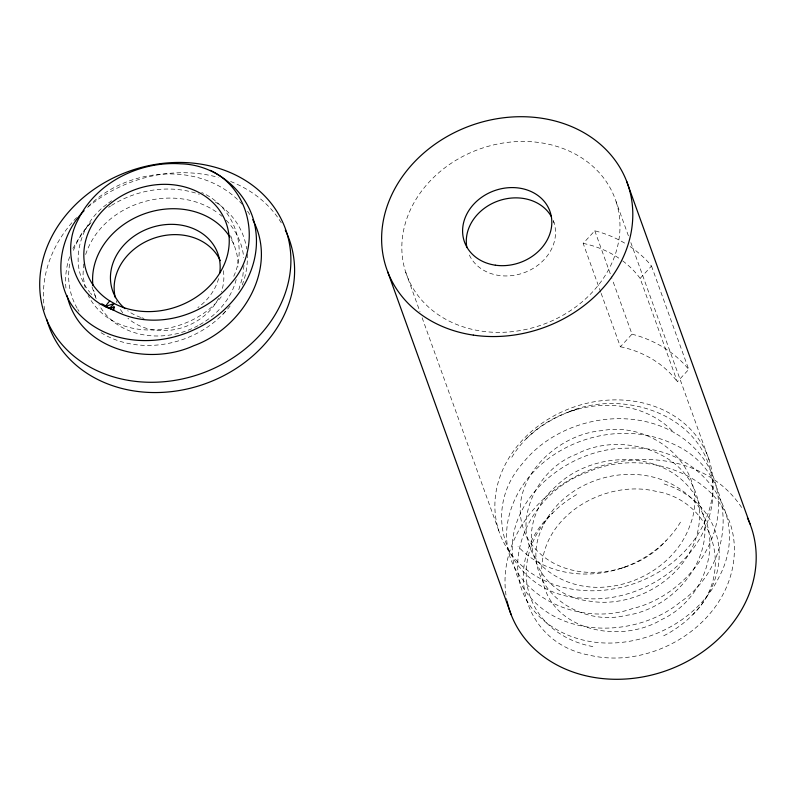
<?xml version="1.0" encoding="UTF-8"?>
<svg xmlns="http://www.w3.org/2000/svg" width="796" height="796" viewBox="0 0 796 796"><rect width="100%" height="100%" fill="white"/><g stroke="black" fill="none" stroke-linecap="round" stroke-linejoin="round"><path stroke-width="0.6" stroke-dasharray="3.98 2.98" d="M243.974 265.476L242.74 276.71L238.681 289.993M83.54 263.964L83.013 275.525L85.162 287.724M69.66 256.77C66.068 267.227 64.745 278.5 66.098 289.495M85.66 254.491C102.714 202.443 175.011 180.941 218.532 213.497M233.745 276.282C248.093 245.437 232.83 206.015 201.677 192.523M72.914 248.471L81.59 233.616L91.54 221.845A90.784 76.307 -19.8 0 0 72.993 251.626M221.298 296.749C190.144 337.215 114.097 345.245 88.107 295.406M101.042 332.698A90.784 76.307 -19.8 0 0 222.97 314.151L226.233 310.46M663.675 635.825A98.047 82.416 -19.8 0 0 692.888 614.512C735.365 573.826 714.46 500.684 655.606 491.241C604.512 479.053 540.056 516.435 541.728 572.782C545.568 630.223 619.487 645.387 661.844 619.457C709.952 597.388 730.628 524.673 682.759 490.993C636.979 456.874 562.085 477.69 540.832 530.773C518.485 583.995 575.996 627.825 625.716 615.427C677.893 608.721 724.599 548.335 696.55 497.898C668.003 448.466 592.771 449.153 554.991 487.212C511.619 525.052 530.663 594.204 588.861 601.01C642.083 610.383 703.087 566.951 699.435 510.286C695.216 452.635 622.164 429.512 576.005 454.426C529.022 472.098 503.778 542.175 551.787 573.717C599.557 605.756 672.093 577.946 690.311 524.455C711.365 470.088 654.601 420.626 602.114 430.626C552.334 434.298 500.107 488.744 527.977 538.982C557.618 587.08 632.024 579.468 666.232 540.474M600.731 292.192L583.169 243.407L594.781 230.77L600.254 232.303A127.768 107.4 -19.8 0 1 626.82 244.422M651.506 266.043L688.719 369.424L677.356 381.791L640.133 278.411L651.506 266.043L648.352 262.312A127.768 107.4 -19.8 0 0 629.815 246.362M601.149 293.356L620.392 346.787L632.004 334.151L612.343 279.555M576.622 494.615A98.047 82.416 -19.8 0 0 552.752 512.942C501.241 558.304 519.838 642.263 589.249 655.138C655.118 670.899 733.763 620.731 734.39 550.086C734.688 476.983 645.387 444.904 586.503 472.685C526.773 493.082 488.784 577.02 545.718 622.164C600.851 665.128 689.356 637.845 719.106 576.961C753.613 512.256 696.321 443.621 627.716 448.198C564.264 447.113 492.784 508.266 517.092 575.637C543.021 638.73 632.472 641.546 680.132 602.244C736.628 563.578 740.539 474.028 673.426 444.118C612.223 414.477 526.086 448.407 508.992 516.077C491.49 586.572 572.563 629.765 632.243 608.661C695.644 593.896 746.29 513.639 701.405 455.979C657.506 400.468 564.633 410.248 522.713 463.252C476.137 515.848 511.699 594.035 580.592 598.025C647.039 606.532 721.564 549.519 712.151 478.973C702.679 413.711 621.656 388.07 566.643 412.746M88.276 206.403C128.335 166.553 202.582 160.583 242.133 204.214M526.096 438.914C540.613 424.835 558.722 414.636 578.095 408.925M106.664 204.423C79.829 223.547 67.242 265.158 89.769 292.222M108.604 202.93L111.609 200.761M625.497 566.861L620.293 568.533M583.169 243.407L585.229 243.815A110.952 93.261 -19.8 0 1 620.084 259.018M620.392 346.787L622.442 347.195A110.952 93.261 -19.8 0 1 675.068 378.757L677.356 381.791M632.004 334.151L637.467 335.683A127.768 107.4 -19.8 0 1 685.575 365.692L688.719 369.424M219.427 214.214L222.094 216.363M226.203 220.263C236.084 230.253 242.452 243.666 243.715 257.675M90.455 293.018L91.819 294.61M640.133 278.411L637.845 275.376A110.952 93.261 -19.8 0 0 621.089 259.725M247.596 211.199L251.168 216.761M616.114 201.677A110.952 93.261 -19.8 0 1 483.252 331.365A110.952 93.261 -19.8 0 1 433.362 177.697A110.952 93.261 -19.8 0 1 616.114 201.677L628.74 236.76M630.84 242.601L709.146 460.098A110.952 93.261 -19.8 0 1 576.294 589.786A110.952 93.261 -19.8 0 1 526.405 436.118A110.952 93.261 -19.8 0 1 709.146 460.098M594.781 230.77L611.925 278.391M553.27 220.661L554.086 222.95M405.711 272.152L420.029 311.903M422.129 317.753L498.754 530.574M230.691 235.765L234.034 245.059M91.978 286.888L96.157 298.5M218.592 278.58A55.81 46.914 -19.8 0 1 197.826 307.654M144.046 318.42A55.81 46.914 -19.8 0 1 141.797 317.763M140.693 317.395A55.81 46.914 -19.8 0 1 127.629 310.699M223.328 270.69A55.81 46.914 -19.8 0 1 221.288 292.052M218.582 298.291A55.81 46.914 -19.8 0 1 127.907 318.241M122.733 312.758A55.81 46.914 -19.8 0 1 119.718 308.38M116.932 302.709A55.81 46.914 -19.8 0 1 116.206 300.729M44.646 310.002A127.768 107.4 -19.8 0 1 77.69 216.462M87.49 207.418A127.768 107.4 -19.8 0 1 218.233 177.369M230.591 181.468A127.768 107.4 -19.8 0 1 281.824 223.716M231.626 240.014A73.968 62.178 -19.8 0 1 237.994 266.998M236.203 279.545A73.968 62.178 -19.8 0 1 199.02 325.136M198.055 325.663A73.968 62.178 -19.8 0 1 98.973 304.699M96.157 298.619A73.968 62.178 -19.8 0 1 93.649 290.052M79.043 311.355A90.784 76.307 -19.8 0 1 77.769 309.306M77.162 308.261A90.784 76.307 -19.8 0 1 70.207 261.347M215.169 201.935A90.784 76.307 -19.8 0 1 246.661 249.049M247.178 253.864A90.784 76.307 -19.8 0 1 241.387 286.948M230.144 305.972A90.784 76.307 -19.8 0 1 222.97 314.151M108.614 207.328A90.784 76.307 -19.8 0 1 110.495 206.084M111.44 205.477A90.784 76.307 -19.8 0 1 199.328 194.304M507.211 601.706A127.768 107.4 -19.8 0 1 506.535 598.393M505.987 595.05A127.768 107.4 -19.8 0 1 594.383 468.267A127.768 107.4 -19.8 0 1 743.136 509.967M680.49 522.136A98.047 82.416 -19.8 0 1 518.027 546.345M511.838 457.262A98.047 82.416 -19.8 0 1 674.302 433.054M592.861 646.591A98.047 82.416 -19.8 0 1 552.752 512.942M664.103 483.978A98.047 82.416 -19.8 0 1 692.888 614.512M553.339 220.791A45.392 38.158 -19.8 0 1 525.36 272.232A45.392 38.158 -19.8 0 1 468.914 254.093"/><path stroke-width="1.19" d="M210.413 170.374C252.024 190.005 261.914 248.72 231.765 282.49C204.94 316.659 152.922 331.614 113.818 310.241L114.067 306.888L109.41 308.43C75.471 295.376 60.705 251.954 77.799 220.323C95.928 182.344 139.788 160.911 180.951 163.827C217.338 164.643 250.68 193.498 255.615 229.785C261.924 272.262 232.094 312.669 194.483 329.534C157.618 347.136 108.047 344.976 78.894 313.913C51.193 285.465 57.332 237.596 84.097 210.721M114.067 306.888L112.803 309.793L105.301 306.47L109.699 300.888A73.968 62.178 -19.8 0 1 129.728 191.766A73.968 62.178 -19.8 0 1 228.751 248.322A73.968 62.178 -19.8 0 1 114.873 303.843L109.699 300.888M105.878 306.181L105.301 306.47L114.316 303.525L109.41 308.43L113.818 310.241M101.271 304.211L102.196 303.803M106.684 306.629L109.758 308.331M103.122 304.4L104.963 305.584M252.74 219.656C278.849 268.71 242.084 328.45 193.607 345.772C147.827 366.717 79.103 349.812 67.113 295.654M626.681 181.379L750.081 524.116M387.732 271.884L511.122 614.621M125.032 308.669A55.81 46.914 -19.8 0 1 148.613 228.512A55.81 46.914 -19.8 0 1 219.716 273.207M285.286 230.094A127.768 107.4 -19.8 0 1 207.209 383.015A127.768 107.4 -19.8 0 1 46.735 319.435M115.321 297.694A55.81 46.914 -19.8 0 1 153.489 238.362A55.81 46.914 -19.8 0 1 220.253 260.64M92.943 285.625A73.968 62.178 -19.8 0 1 144.673 213.706A73.968 62.178 -19.8 0 1 229.925 237.109M747.414 517.917A127.768 107.4 -19.8 0 1 665.565 670.919A127.768 107.4 -19.8 0 1 507.211 601.706M466.894 247.556A45.392 38.158 -19.8 0 1 497.729 201.109A45.392 38.158 -19.8 0 1 551.389 216.661M129.022 380.468A127.768 107.4 -19.8 0 0 287.575 235.566A127.768 107.4 -19.8 0 0 79.311 201.05A127.768 107.4 -19.8 0 0 129.022 380.468M473.351 335.116A127.768 107.4 -19.8 0 0 628.88 187.756A127.768 107.4 -19.8 0 0 419.392 157.021A127.768 107.4 -19.8 0 0 473.351 335.116M495.361 265.197A45.392 38.158 -19.8 0 0 550.384 212.661A45.392 38.158 -19.8 0 0 475.879 202.025A45.392 38.158 -19.8 0 0 495.361 265.197"/></g></svg>
